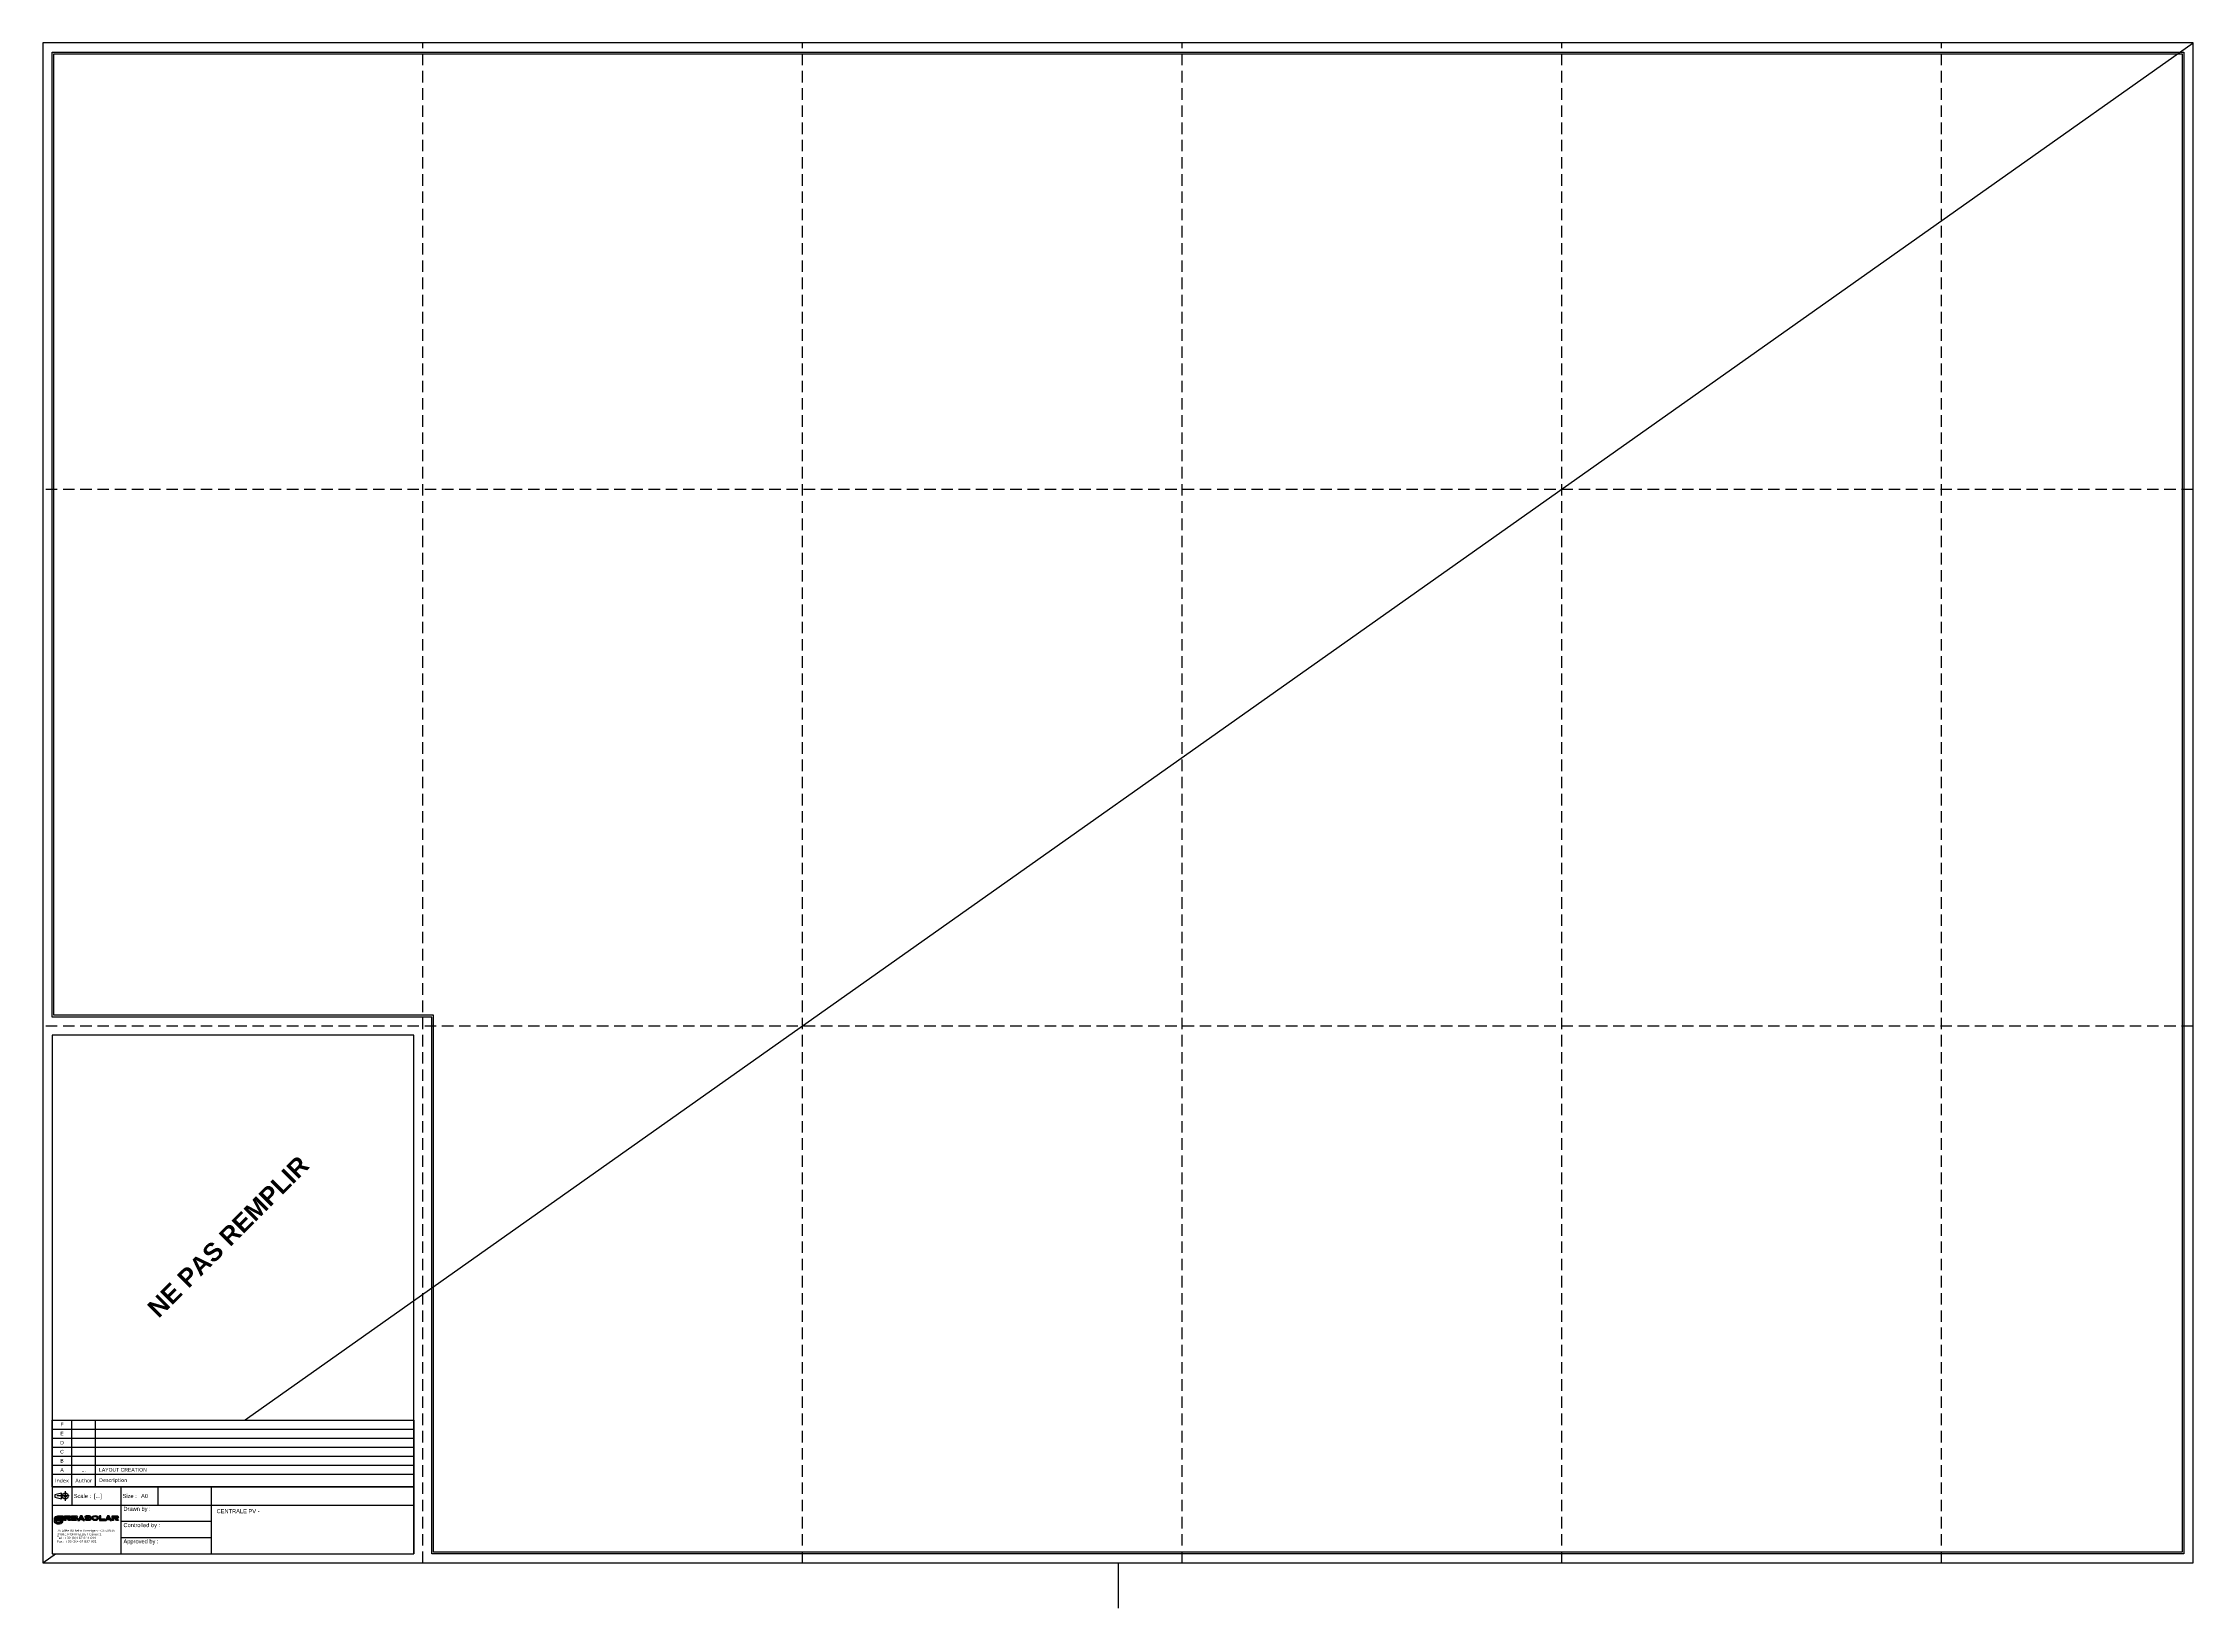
# Paper-space layout 'A0 (Paysage) (2)' of a CAD drawing. Header units: millimetres. Extents: x 0 to 1189, y -25 to 841.
# The model-space entities are those that its viewports show. They can reach past a viewport. Long polylines and large blocks are cut down to what shows.
import ezdxf
from ezdxf.enums import TextEntityAlignment as Align

# ---------------------------------------------------------------- set-up
doc = ezdxf.new("R2010")
doc.units = ezdxf.units.MM
doc.set_wipeout_variables(frame=1)
doc.linetypes.add('AXES', pattern=[0.8, 0.5, -0.1, 0.1, -0.1])
doc.linetypes.add('CACHE', pattern=[9.525, 6.35, -3.175])
doc.layers.add('UBS-900-Cartouche', color=7, linetype='Continuous')
doc.layers.add('UBS-900-Impression (Format)', color=251, linetype='Continuous')
doc.layers.add('UBS-900-Fenêtre de présentation', color=210, linetype='Continuous', plot=False)
doc.layers.add('UBS-900-Non imprimable', color=130, linetype='Continuous', plot=False)
doc.layers.add('UBS-900-Impression (Pliage)', color=9, linetype='CACHE', transparency=0.6)
doc.styles.get("Standard").update_dxf_attribs({"font": 'arial.ttf'})
doc.styles.add('UBS-Style de texte', font='verdana.ttf')

# ---------------------------------------------------------------- blocks, each defined once
blk = doc.blocks.new('*U28')
blk.add_wipeout([(0, 0), (200, 0), (200, 37), (0, 37)])
for p, q in [((0, 32), (0, 37)), ((0, 37), (11, 37)), ((11, 37), (24, 37)), ((11, 32), (11, 37)), ((24, 37), (200, 37)), ((24, 32), (24, 37)), ((200, 37), (200, 32)), ((0, 27), (0, 32)), ((0, 32), (11, 32)), ((0, 22), (0, 27)), ((0, 27), (11, 27)), ((11, 27), (11, 32)), ((11, 32), (24, 32)), ((11, 22), (11, 27)), ((11, 27), (24, 27)), ((24, 27), (24, 32)), ((24, 32), (200, 32)), ((24, 22), (24, 27)), ((24, 27), (200, 27)), ((200, 32), (200, 27)), ((200, 27), (200, 22)), ((0, 17), (0, 22)), ((0, 22), (11, 22)), ((0, 12), (0, 17)), ((0, 17), (11, 17)), ((0, 5), (0, 12)), ((0, 12), (11, 12)), ((11, 17), (11, 22)), ((11, 22), (24, 22)), ((11, 12), (11, 17)), ((11, 17), (24, 17)), ((11, 5), (11, 12)), ((11, 12), (24, 12)), ((24, 17), (24, 22)), ((24, 22), (200, 22)), ((24, 12), (24, 17)), ((24, 17), (200, 17)), ((24, 5), (24, 12)), ((24, 12), (200, 12)), ((200, 22), (200, 17)), ((200, 17), (200, 12)), ((200, 12), (200, 5)), ((0, 7), (11, 7)), ((0, 0), (0, 5)), ((11, 0), (0, 0)), ((11, 7), (24, 7)), ((11, 0), (11, 5)), ((24, 0), (11, 0)), ((24, 7), (200, 7)), ((24, 0), (24, 5)), ((200, 0), (24, 0)), ((200, 5), (200, 0))]:
    blk.add_line(p, q)
at = {"char_height": 2}
for s, width, gutter_width, insert, attachment_point in [('D', 2, 7.5, (5.5, 24.5), 5), ('E', 2, 7.5, (5.5, 29.5), 5), ('F', 2, 7.5, (5.5, 34.5), 5), ('C', 2, 7.5, (5.5, 19.5), 5), ('B', 2, 7.5, (5.5, 14.5), 5), ('{\\fVerdana|b0|i0|c0|p34;Index}', 9, 12.5, (5.5, 3.5), 5), ('A', 2, 7.5, (5.5, 9.5), 5), ('{\\fVerdana|b0|i0|c0|p34;Author}', 9, 12.5, (17.5, 3.5), 5), ('{\\fVerdana|b0|i0|c0|p34;Description}', 9, 12.5, (26, 3.5), 4)]:
    blk.add_mtext_dynamic_manual_height_columns(s, width=width, gutter_width=gutter_width, heights=[0], dxfattribs=dict(at, insert=insert, attachment_point=attachment_point))
for tag, p in [('AUTEUR_D', (17.5, 24.5)), ('AUTEUR_F', (17.5, 34.5)), ('AUTEUR_E', (17.5, 29.5)), ('AUTEUR_C', (17.5, 19.5)), ('AUTEUR_B', (17.5, 14.5)), ('AUTEUR_A', (17.5, 9.5))]:
    blk.add_attdef(tag, text='', height=2).set_placement(p, align=Align.MIDDLE_CENTER)
for tag, p in [('MODIFICATIONS_IND_F', (26, 34.5)), ('MODIFICATIONS_IND_E', (26, 29.5)), ('MODIFICATIONS_IND_D', (26, 24.5)), ('MODIFICATIONS_IND_C', (26, 19.5)), ('MODIFICATIONS_IND_B', (26, 14.5)), ('MODIFICATIONS_IND_A', (26, 9.5))]:
    blk.add_attdef(tag, text='', height=2).set_placement(p, align=Align.MIDDLE_LEFT)
blk = doc.blocks.new('80-2_Impression Cartouche (A0)')
at = {"color": 0}
blk.add_lwpolyline([(0, 0), (1189, 0), (1189, 841), (0, 841)], close=True, dxfattribs=at)
at = {"layer": 'UBS-900-Impression (Pliage)'}
for p, q in [((210, 0), (210, 841)), ((420, 0), (420, 841)), ((630, 0), (630, 841)), ((840, 0), (840, 841)), ((1050, 0), (1050, 841)), ((1189, 594), (0, 594)), ((1189, 297), (0, 297))]:
    blk.add_line(p, q, dxfattribs=at)
at = {"layer": 'UBS-900-Non imprimable', "color": 0}
blk.add_lwpolyline([(0, 0), (1189, 841)], dxfattribs=at)
blk = doc.blocks.new('80-4_URBASOLAR (Logo Cartouche)')
at = {"true_color": 0x29364b, "transparency": 33554687}
h = blk.add_hatch(color=159, dxfattribs=at)
h.dxf.hatch_style = 1
edge = h.paths.add_edge_path()
edge.add_line((2.4, 17.9), (2.4, 15.4))
edge.add_arc((3.5, 15.4), 1.08, 179.7688, 270.6844)
edge.add_line((3.5, 14.3), (3.8, 14.3))
edge.add_arc((3.9, 15.4), 1.07, 268.6927, 360.8542)
edge.add_line((4.9, 15.4), (4.9, 17.2))
edge.add_line((4.9, 17.2), (4.2, 16.6))
edge.add_line((4.2, 16.6), (4.2, 15.4))
edge.add_arc((3.8, 15.4), 0.391, -84.9206, 2.8182, ccw=False)
edge.add_line((3.8, 15), (3.5, 15))
edge.add_arc((3.5, 15.4), 0.395, 177.6527, 264.4497, ccw=False)
edge.add_line((3.1, 15.4), (3.1, 18.1))
edge.add_line((3.1, 18.1), (6, 18.1))
edge.add_line((6, 18.1), (6, 15.4))
edge.add_arc((3.9, 15.5), 2.11, 277.3123, 358.3616, ccw=False)
edge.add_line((4.2, 13.4), (3.1, 13.4))
edge.add_arc((3.3, 15.4), 2.05, 180.1719, 264.1542, ccw=False)
edge.add_line((1.3, 15.4), (1.3, 16.2))
edge.add_arc((3.3, 16.1), 1.99, 116.0951, 176.8831, ccw=False)
h = blk.add_hatch(color=159, dxfattribs=at)
h.dxf.hatch_style = 1
edge = h.paths.add_edge_path()
edge.add_line((7.6, 15.5), (6.9, 15.5))
edge.add_line((6.9, 15.5), (6.9, 18.1))
edge.add_line((6.9, 18.1), (9.2, 18.1))
edge.add_arc((9.2, 16.6), 1.5, 64.8747, 89.5788, ccw=False)
edge.add_arc((9.5, 17.3), 0.772, -58.2681, 61.7763, ccw=False)
edge.add_arc((9.3, 17.7), 1.23, 272.6879, 298.299, ccw=False)
edge.add_line((9.4, 16.5), (10.3, 15.5))
edge.add_line((10.3, 15.5), (9.3, 15.5))
edge.add_line((9.3, 15.5), (8.4, 16.5))
edge.add_line((8.4, 16.5), (7.6, 16.5))
edge.add_line((7.6, 16.5), (7.6, 15.5))
edge = h.paths.add_edge_path(flags=16)
edge.add_line((7.6, 17.1), (9.2, 17.1))
edge.add_arc((9.2, 17.5), 0.417, 272.4217, 294.2833)
edge.add_arc((9.3, 17.3), 0.224, 294.5222, 425.4778)
edge.add_arc((9.2, 17.1), 0.43, 70.8408, 91.7055)
edge.add_line((9.2, 17.5), (7.6, 17.5))
edge.add_line((7.6, 17.5), (7.6, 17.1))
h = blk.add_hatch(color=159, dxfattribs=at)
h.dxf.hatch_style = 1
edge = h.paths.add_edge_path()
edge.add_line((10.8, 15.5), (10.8, 18.1))
edge.add_line((10.8, 18.1), (13.1, 18.1))
edge.add_arc((13.1, 16.6), 1.53, 66.8935, 90.7956, ccw=False)
edge.add_arc((13.4, 17.4), 0.649, -61.1786, 61.8798, ccw=False)
edge.add_arc((13.6, 16.2), 0.664, -75.4409, 75.1438, ccw=False)
edge.add_arc((13.1, 17.4), 1.91, 270.2096, 288.2387, ccw=False)
edge.add_line((13.1, 15.5), (10.8, 15.5))
edge = h.paths.add_edge_path(flags=16)
edge.add_line((11.5, 17.1), (13.1, 17.1))
edge.add_arc((13.1, 17.5), 0.417, 272.4217, 294.2833)
edge.add_arc((13.2, 17.3), 0.224, 294.5222, 425.4778)
edge.add_arc((13.1, 17.1), 0.43, 70.8408, 91.7055)
edge.add_line((13.1, 17.5), (11.5, 17.5))
edge.add_line((11.5, 17.5), (11.5, 17.1))
edge = h.paths.add_edge_path(flags=16)
edge.add_line((11.5, 16.1), (13.1, 16.1))
edge.add_arc((13.1, 16.5), 0.417, 272.4217, 294.2833)
edge.add_arc((13.2, 16.3), 0.224, 294.5222, 425.4778)
edge.add_arc((13.1, 16.1), 0.43, 70.8408, 91.7055)
edge.add_line((13.1, 16.5), (11.5, 16.5))
edge.add_line((11.5, 16.5), (11.5, 16.1))
h = blk.add_hatch(color=159, dxfattribs=at)
h.dxf.hatch_style = 1
h.paths.add_polyline_path([(16.9, 16), (17.2, 15.5), (18, 15.5), (16.6, 18.1), (15.7, 18.1), (14.3, 15.5), (15.1, 15.5), (15.4, 16)])
h.paths.add_polyline_path([(15.7, 16.5), (16.7, 16.5), (16.2, 17.5)], flags=16)
at = {"true_color": 0xa22f15, "transparency": 33554687}
h = blk.add_hatch(color=24, dxfattribs=at)
h.dxf.hatch_style = 1
edge = h.paths.add_edge_path()
edge.add_line((18.2, 16.3), (19, 16.3))
edge.add_arc((19.6, 16.7), 0.749, 211.131, 270.5922)
edge.add_line((19.6, 15.9), (20.2, 15.9))
edge.add_arc((20.1, 17), 1.05, 275.7284, 300.2601)
edge.add_arc((20.5, 16.2), 0.212, 294.1061, 409.7248)
edge.add_arc((20.4, 16.2), 0.314, 49.1228, 89.9412)
edge.add_line((20.4, 16.5), (19.5, 16.5))
edge.add_arc((19.6, 18.9), 2.47, 249.3662, 266.9884, ccw=False)
edge.add_arc((19, 17.3), 0.759, 188.4463, 244.53, ccw=False)
edge.add_line((18.3, 17.2), (18.3, 17.5))
edge.add_arc((19, 17.3), 0.687, 117.4448, 170.8136, ccw=False)
edge.add_arc((19.6, 16), 2.15, 91.0229, 115.5849, ccw=False)
edge.add_line((19.5, 18.2), (20.3, 18.2))
edge.add_arc((20.2, 16.5), 1.65, 64.2727, 88.1261, ccw=False)
edge.add_arc((20.6, 17.3), 0.842, 6.7056, 63.5475, ccw=False)
edge.add_line((21.4, 17.4), (20.7, 17.4))
edge.add_arc((20.2, 17.1), 0.57, 28.5973, 88.4984)
edge.add_line((20.2, 17.6), (19.6, 17.6))
edge.add_arc((19.7, 16.5), 1.12, 95.1857, 118.0172)
edge.add_arc((19.2, 17.3), 0.203, 116.7802, 236.2079)
edge.add_arc((19.5, 18.1), 0.999, 245.0277, 271.2441)
edge.add_line((19.6, 17.1), (20.4, 17.1))
edge.add_arc((20.4, 15.3), 1.81, 65.1072, 89.5248, ccw=False)
edge.add_arc((20.7, 16.3), 0.754, -52.7661, 52.7661, ccw=False)
edge.add_arc((20.1, 17.3), 1.88, 270.7076, 304.2492, ccw=False)
edge.add_line((20.2, 15.4), (19.5, 15.4))
edge.add_arc((19.5, 17.3), 1.9, 239.7191, 270.1305, ccw=False)
edge.add_arc((19, 16.2), 0.737, 178.3924, 235.1538, ccw=False)
at = {"true_color": 0x29364b, "transparency": 33554687}
h = blk.add_hatch(color=159, dxfattribs=at)
h.dxf.hatch_style = 1
edge = h.paths.add_edge_path()
edge.add_ellipse((23.8, 16.8), major_axis=(1.87, 0), ratio=0.744921, start_angle=0, end_angle=360)
edge = h.paths.add_edge_path(flags=17)
edge.add_ellipse((23.8, 16.8), major_axis=(1.12, 0), ratio=0.734047, start_angle=0, end_angle=360)
h = blk.add_hatch(color=159, dxfattribs=at)
h.dxf.hatch_style = 1
h.paths.add_polyline_path([(26.3, 18.1), (26.3, 15.5), (29.2, 15.5), (29.2, 16.1), (27, 16.1), (27, 18.1)])
h = blk.add_hatch(color=159, dxfattribs=at)
h.dxf.hatch_style = 1
h.paths.add_polyline_path([(31.9, 16), (32.1, 15.5), (32.9, 15.5), (31.5, 18.1), (30.7, 18.1), (29.3, 15.5), (30, 15.5), (30.3, 16)])
h.paths.add_polyline_path([(30.6, 16.5), (31.6, 16.5), (31.1, 17.5)], flags=16)
h = blk.add_hatch(color=159, dxfattribs=at)
h.dxf.hatch_style = 1
edge = h.paths.add_edge_path()
edge.add_line((34, 15.5), (33.3, 15.5))
edge.add_line((33.3, 15.5), (33.3, 18.1))
edge.add_line((33.3, 18.1), (35.7, 18.1))
edge.add_arc((35.6, 16.6), 1.5, 64.8747, 89.5788, ccw=False)
edge.add_arc((35.9, 17.3), 0.772, -58.2681, 61.7763, ccw=False)
edge.add_arc((35.7, 17.7), 1.23, 272.6879, 298.299, ccw=False)
edge.add_line((35.8, 16.5), (36.7, 15.5))
edge.add_line((36.7, 15.5), (35.7, 15.5))
edge.add_line((35.7, 15.5), (34.9, 16.5))
edge.add_line((34.9, 16.5), (34, 16.5))
edge.add_line((34, 16.5), (34, 15.5))
edge = h.paths.add_edge_path(flags=16)
edge.add_line((34, 17.1), (35.7, 17.1))
edge.add_arc((35.6, 17.5), 0.417, 272.4217, 294.2833)
edge.add_arc((35.7, 17.3), 0.224, 294.5222, 425.4778)
edge.add_arc((35.7, 17.1), 0.43, 70.8408, 91.7055)
edge.add_line((35.7, 17.5), (34, 17.5))
edge.add_line((34, 17.5), (34, 17.1))
at = {"color": 159, "true_color": 0x29364b, "transparency": 33554687}
blk.add_lwpolyline([(2.4, 17.9), (2.4, 15.4, 0.418902), (3.5, 14.3), (3.8, 14.3, 0.425307), (4.9, 15.4), (4.9, 17.2), (4.2, 16.6), (4.2, 15.4, -0.402701), (3.8, 15), (3.5, 15, -0.397933), (3.1, 15.4), (3.1, 18.1), (6, 18.1), (6, 15.4, -0.369164), (4.2, 13.4), (3.1, 13.4, -0.383775), (1.3, 15.4), (1.3, 16.2, -0.271638), (2.4, 17.9)], format="xyb", dxfattribs=at)
for points in [[(7.6, 15.5), (6.9, 15.5), (6.9, 18.1), (9.2, 18.1, -0.108211), (9.8, 18, -0.577608), (9.9, 16.6, -0.112217), (9.4, 16.5), (10.3, 15.5), (9.3, 15.5), (8.4, 16.5), (7.6, 16.5)], [(7.6, 17.1), (9.2, 17.1, 0.09568), (9.4, 17.1, 0.642947), (9.4, 17.5, 0.091292), (9.2, 17.5), (7.6, 17.5)], [(10.8, 15.5), (10.8, 18.1), (13.1, 18.1, -0.104672), (13.7, 18, -0.595283), (13.7, 16.8, -0.771388), (13.7, 15.6, -0.078829), (13.1, 15.5)], [(11.5, 17.1), (13.1, 17.1, 0.09568), (13.3, 17.1, 0.642947), (13.3, 17.5, 0.091292), (13.1, 17.5), (11.5, 17.5)], [(11.5, 16.1), (13.1, 16.1, 0.09568), (13.3, 16.1, 0.642947), (13.3, 16.5, 0.091292), (13.1, 16.5), (11.5, 16.5)], [(34, 15.5), (33.3, 15.5), (33.3, 18.1), (35.7, 18.1, -0.108211), (36.3, 18, -0.577608), (36.3, 16.6, -0.112217), (35.8, 16.5), (36.7, 15.5), (35.7, 15.5), (34.9, 16.5), (34, 16.5)], [(34, 17.1), (35.7, 17.1, 0.09568), (35.8, 17.1, 0.642947), (35.8, 17.5, 0.091292), (35.7, 17.5), (34, 17.5)]]:
    blk.add_lwpolyline(points, format="xyb", close=True, dxfattribs=at)
for points in [[(16.9, 16), (17.2, 15.5), (18, 15.5), (16.6, 18.1), (15.7, 18.1), (14.3, 15.5), (15.1, 15.5), (15.4, 16)], [(26.3, 18.1), (26.3, 15.5), (29.2, 15.5), (29.2, 16.1), (27, 16.1), (27, 18.1)], [(31.9, 16), (32.1, 15.5), (32.9, 15.5), (31.5, 18.1), (30.7, 18.1), (29.3, 15.5), (30, 15.5), (30.3, 16)]]:
    blk.add_lwpolyline(points, close=True, dxfattribs=at)
for points in [[(15.7, 16.5), (16.7, 16.5), (16.2, 17.5), (15.7, 16.5)], [(30.6, 16.5), (31.6, 16.5), (31.1, 17.5), (30.6, 16.5)]]:
    blk.add_lwpolyline(points, dxfattribs=at)
at = {"color": 24, "true_color": 0xa22f15, "transparency": 33554687}
blk.add_lwpolyline([(18.2, 16.3), (19, 16.3, 0.265431), (19.6, 15.9), (20.2, 15.9, 0.10745), (20.6, 16, 0.552136), (20.6, 16.4, 0.180011), (20.4, 16.5), (19.5, 16.5, -0.077043), (18.7, 16.6, -0.249716), (18.3, 17.2), (18.3, 17.5, -0.237168), (18.6, 18, -0.107584), (19.5, 18.2), (20.3, 18.2, -0.104457), (20.9, 18, -0.253233), (21.4, 17.4), (20.7, 17.4, 0.267487), (20.2, 17.6), (19.6, 17.6, 0.099952), (19.1, 17.5, 0.574025), (19.1, 17.2, 0.114892), (19.6, 17.1), (20.4, 17.1, -0.106946), (21.2, 16.9, -0.496036), (21.2, 15.7, -0.147407), (20.2, 15.4), (19.5, 15.4, -0.133479), (18.5, 15.6, -0.25286)], format="xyb", close=True, dxfattribs=at)
for points in [[(19.5, 17.6), (20.4, 17.6)], [(19.5, 17.1), (20.4, 17.1)], [(19.5, 16.5), (20.4, 16.5)], [(19.5, 15.9), (20.4, 15.9)], [(20.7, 17.4), (21.4, 17.4)]]:
    blk.add_lwpolyline(points, dxfattribs=at)
at = {"color": 159, "true_color": 0x29364b, "transparency": 33554687}
for major_axis, ratio in [((1.87, 0), 0.744921), ((1.12, 0), 0.734047)]:
    blk.add_ellipse((23.8, 16.8), major_axis=major_axis, ratio=ratio, dxfattribs=at)
at = {"color": 159, "true_color": 0x29364b, "transparency": 33554687, "insert": (2.8, 3), "char_height": 1.2, "attachment_point": 7, "style": 'UBS-Style de texte'}
blk.add_mtext_dynamic_manual_height_columns('\\pxqj;75 Allée Wilhelm Roentgen - CS 40935\\P34961 MONTPELLIER Cedex 2\\PTél : +33 (0)4 67 644 644\\PFax : +33 (0)4 67 837 931', width=32.5, gutter_width=0.45, heights=[0], dxfattribs=at)
blk = doc.blocks.new('*U268')
at = {"layer": 'UBS-900-Fenêtre de présentation', "color": 1, "transparency": 33554534, "insert": (102.5, 180.5), "char_height": 10, "attachment_point": 5, "rotation": 45}
blk.add_mtext_dynamic_manual_height_columns('\\pxqc;{\\fArial|b1|i0|c0|p34;NE PAS REMPLIR}', width=130, gutter_width=9, heights=[0], dxfattribs=at)
blk.add_wipeout([(5, 5), (205, 5), (205, 42), (5, 42)])
at = {"color": 7}
for p, q in [((5, 42), (205, 42)), ((16, 42), (16, 32)), ((43, 42), (43, 5)), ((63.5, 42), (63.5, 32)), ((93, 42), (93, 5)), ((205, 42), (205, 5)), ((5, 32), (205, 32)), ((43, 23), (93, 23)), ((43, 14), (93, 14))]:
    blk.add_line(p, q, dxfattribs=at)
for points in [[(1184, 5), (215, 5), (215, 302), (5, 302), (5, 836), (1184, 836)], [(5, 292), (5, 5), (205, 5), (205, 292)], [(6.5, 37.7), (6.5, 36.3), (10.2, 35.4), (10.2, 38.6)]]:
    blk.add_lwpolyline(points, close=True, dxfattribs=at)
at = {"color": 7, "linetype": 'AXES', "ltscale": 2}
for points in [[(14.5, 37), (10.2, 37), (7.7, 37)], [(12.3, 39.7), (12.3, 34.3)]]:
    blk.add_lwpolyline(points, dxfattribs=at)
at = {"color": 7}
for radius in [1.65, 0.65]:
    blk.add_circle((12.3, 37), radius, dxfattribs=at)
blk.add_blockref('80-4_URBASOLAR (Logo Cartouche)', (5, 8))
at = {"color": 7, "char_height": 2.25}
for s, width, insert, attachment_point in [('Scale :', 27, (17, 37), 4), ('Size :', 16, (44, 37), 4), ('Drawn by :', 48, (44.5, 31), 1), ('Approved by :', 48, (44.5, 13), 1), ('Controlled by :', 48, (44.5, 22), 1)]:
    blk.add_mtext_dynamic_manual_height_columns(s, width=width, gutter_width=12.5, heights=[0], dxfattribs=dict(at, insert=insert, attachment_point=attachment_point))
at = {"color": 7}
for tag, p in [('ECHELLE', (28.2, 37)), ('FORMAT', (54.2, 37)), ('PROJETEUR', (65, 25.8)), ('TITRE_1', (96, 28.6)), ('PROJET', (121.1, 28.6)), ('COMMUNE', (163.3, 28.6)), ('TITRE_2', (96, 21.9)), ('TITRE_3', (96, 15.1)), ('TITRE_4', (96, 8.4))]:
    blk.add_attdef(tag, text='', height=2.25, dxfattribs=at).set_placement(p, align=Align.MIDDLE_LEFT)
blk.add_attdef('DEPT', text='', height=2.25, dxfattribs=at).set_placement((202, 28.6), align=Align.MIDDLE_RIGHT)

msp = doc.modelspace()

# ---------------------------------------------------------------- block references
at = {"layer": 'UBS-900-Impression (Format)'}
msp.add_blockref('80-2_Impression Cartouche (A0)', (-5000, 0), dxfattribs=at)

# ---------------------------------------------------------------- texts
at = {"layer": 'UBS-900-Impression (Format)', "insert": (-3816, 844), "char_height": 25, "attachment_point": 9}
msp.add_mtext_dynamic_manual_height_columns('A0', width=61.46, gutter_width=12.5, heights=[0], dxfattribs=at)

# ---------------------------------------------------------------- next in the draw order: block references
at = {"layer": 'UBS-900-Cartouche'}
msp.add_blockref('*U28', (-4995, 42), dxfattribs=at).add_auto_attribs({'MODIFICATIONS_IND_A': 'LAYOUT CREATION', 'AUTEUR_A': '...'})

# ---------------------------------------------------------------- next in the draw order: block references
ref = msp.add_blockref('*U268', (-5000, 0), dxfattribs=at)
ref.add_attrib('TITRE_1', 'CENTRALE PV -', dxfattribs={"layer": '0', "color": 7, "height": 2.25}).set_placement((-4904, 28.6), align=Align.MIDDLE_LEFT)
ref.add_attrib('FORMAT', 'A0', dxfattribs={"layer": '0', "color": 7, "height": 2.25}).set_placement((-4945.8, 37), align=Align.MIDDLE_LEFT)
ref.add_attrib('ECHELLE', '[...]', dxfattribs={"layer": '0', "color": 7, "height": 2.25}).set_placement((-4971.8, 37), align=Align.MIDDLE_LEFT)

# ---------------------------------------------------------------- next in the draw order: linework, layer by layer
at = {"layer": 'UBS-900-Fenêtre de présentation'}
msp.add_lwpolyline([(-3817, 6), (-4784, 6), (-4784, 303), (-4994, 303), (-4994, 835), (-3817, 835)], close=True, dxfattribs=at)

psp = doc.layouts.new('A0 (Paysage) (2)')

# ---------------------------------------------------------------- linework, layer by layer
at = {"layer": 'UBS-900-Non imprimable', "transparency": 33554457}
psp.add_lwpolyline([(594.5, 0), (594.5, -25)], dxfattribs=at)

# ---------------------------------------------------------------- viewports
at = {"layer": 'UBS-900-Non imprimable'}
psp.add_viewport(center=(594.5, 420.5), size=(1189, 841), view_center_point=(-4405.5, 420.5), view_height=841, dxfattribs=at)

doc.saveas('drawing.dxf')
